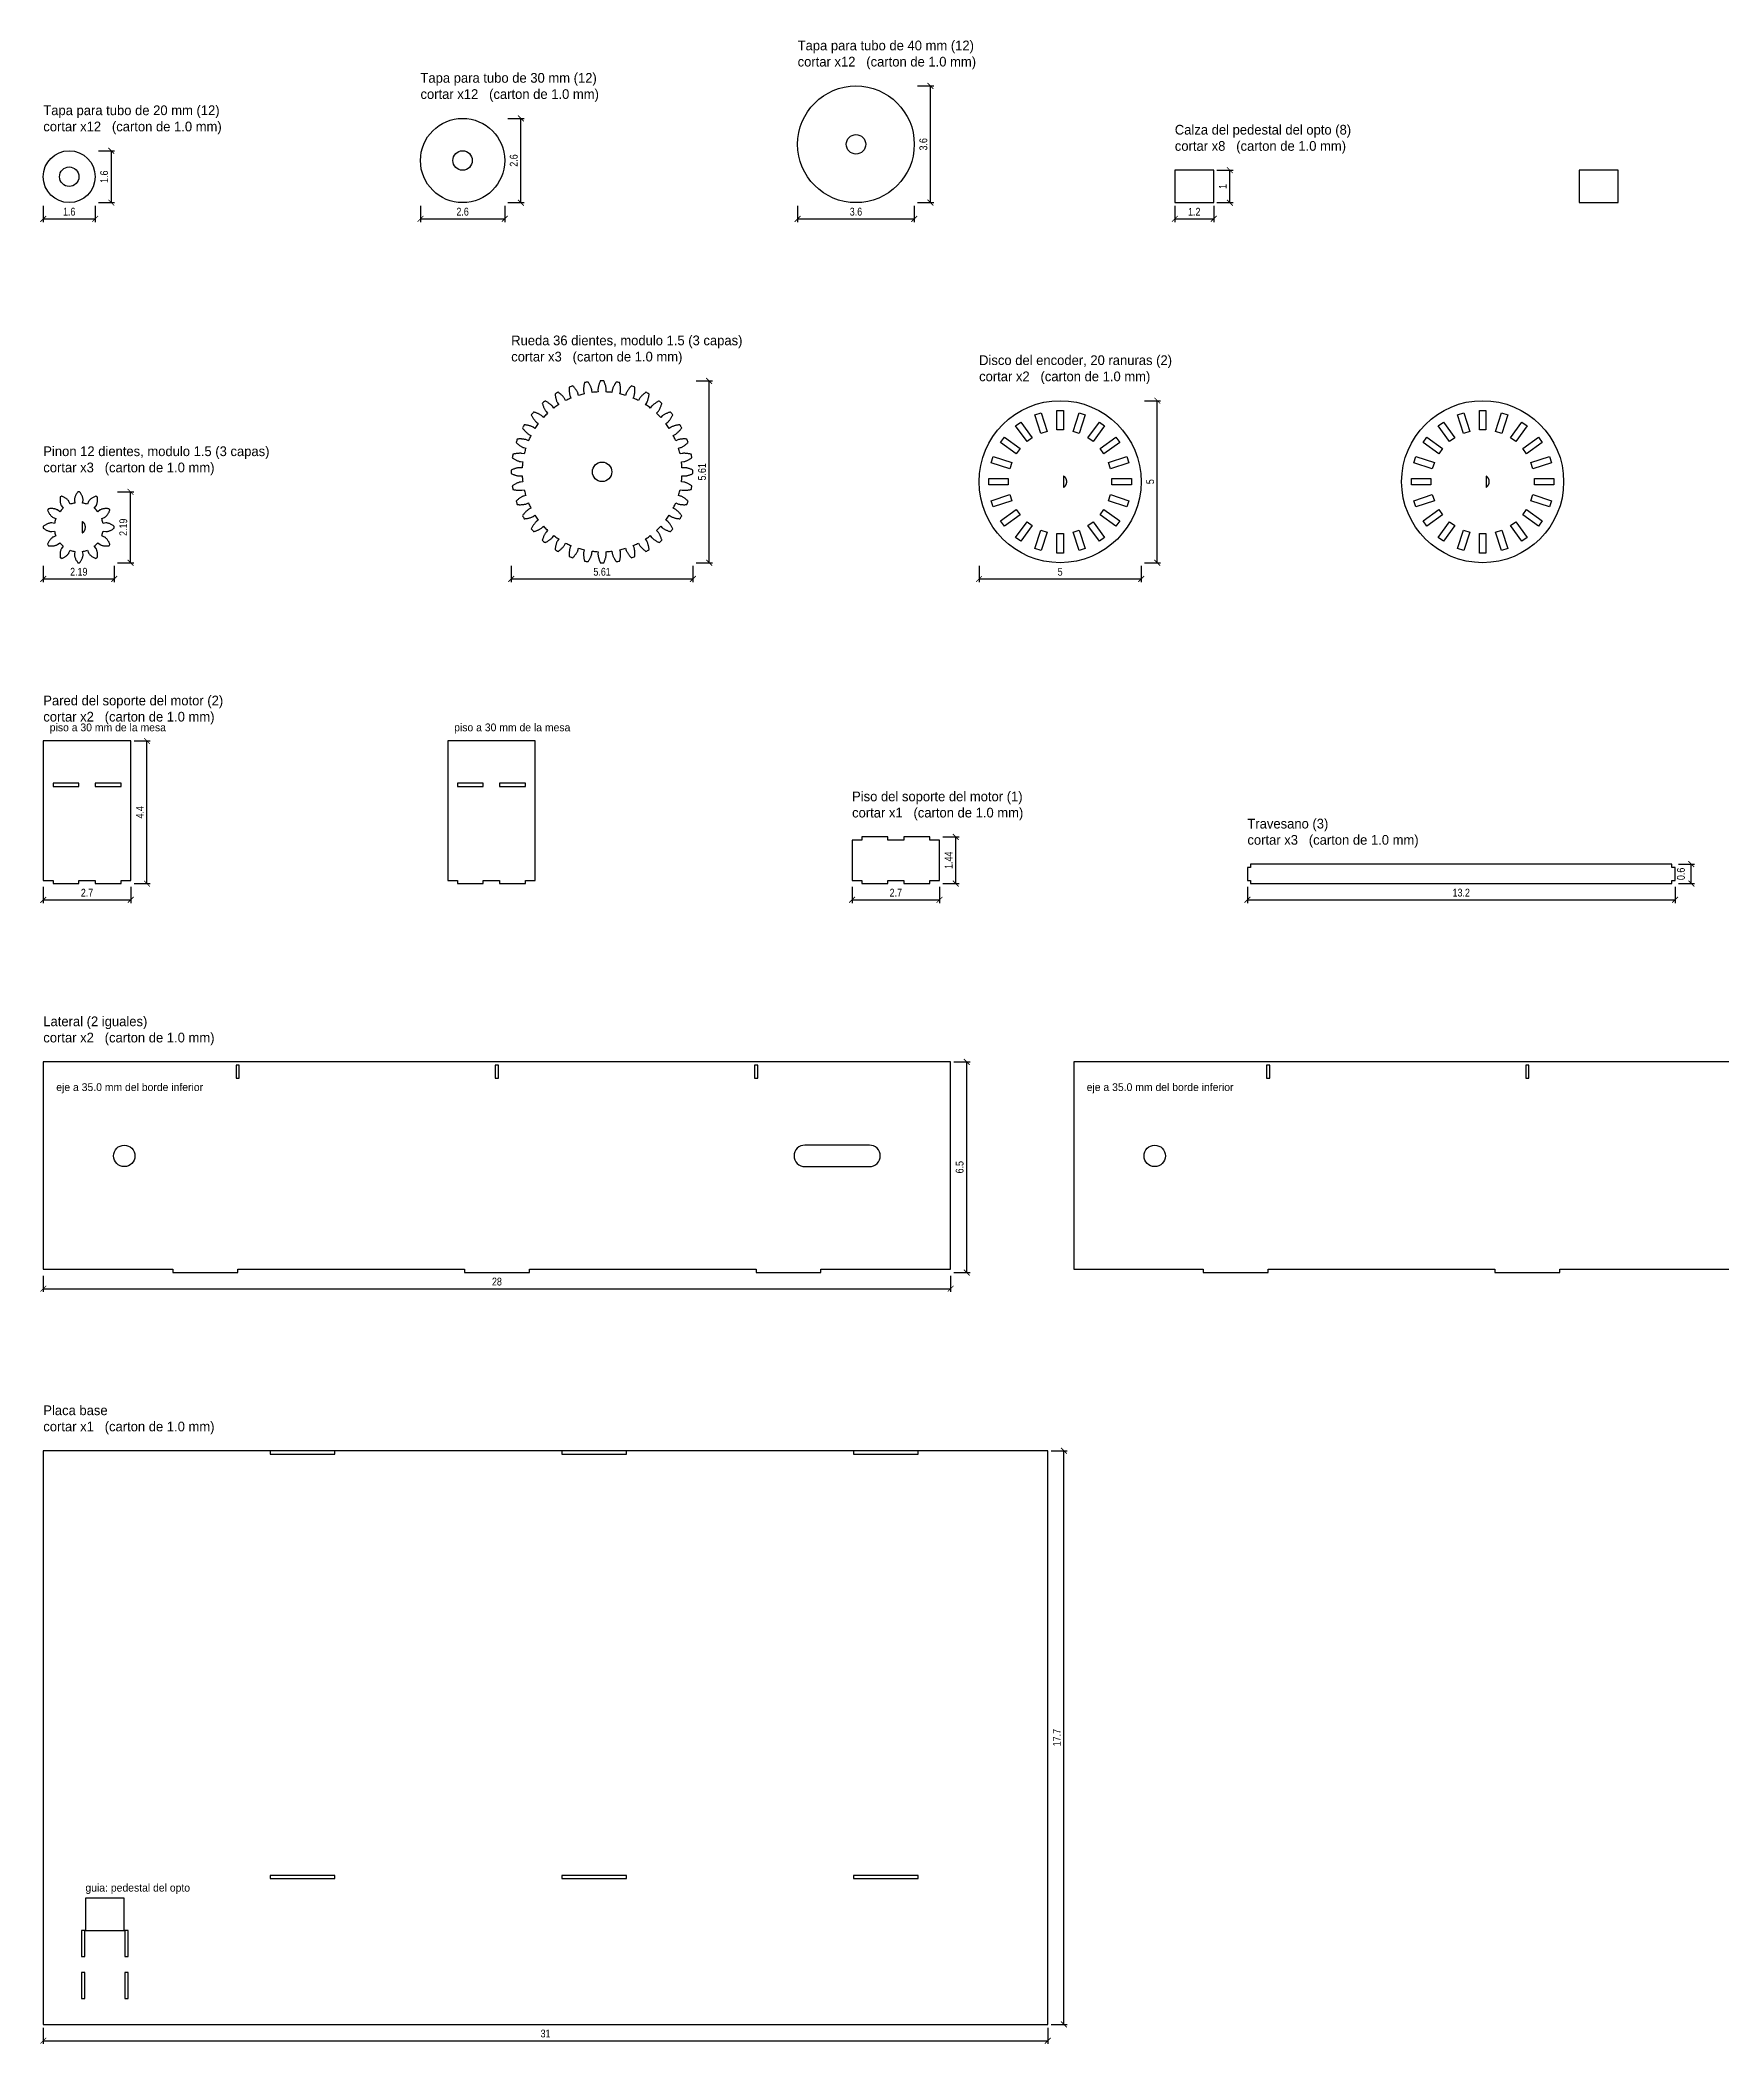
# Model space of a CAD drawing. Header units: centimetres. Extents: x 1.1 to 85.6, y 0.6 to 62.4.
# Drawn here: x 1.1 to 53, y 0.6 to 62.4 of the extents above; entities that cross this region are included whole.
import ezdxf

# ---------------------------------------------------------------- set-up
doc = ezdxf.new("R2010")
doc.units = ezdxf.units.CM
doc.layers.add('CORTE', color=1, linetype='Continuous')
doc.layers.add('ETIQUETA', color=5, linetype='Continuous')
doc.styles.add('OpenSansCondensed-Light', font='OpenSansCondensed-Light.ttf')
doc.dimstyles.new('EZDXF', dxfattribs={"dimtxt": 0.25, "dimasz": 0.175, "dimexe": 0.375, "dimexo": 0.125, "dimgap": 0.1, "dimtad": 1, "dimlfac": 100, "dimzin": 12, "dimdsep": 46, "dimtxsty": 'OpenSansCondensed-Light', "dimblk": 'ARCHTICK', "dimcen": 2.5, "dimazin": 3, "dimtfac": 0.5, "dimtmove": 2, "dimatfit": 3, "dimarcsym": 0})

# ---------------------------------------------------------------- blocks, each defined once
blk = doc.blocks.new('_ARCHTICK')
at = {"color": 0, "linetype": 'ByBlock', "const_width": 0.15}
blk.add_lwpolyline([(-0.5, -0.5), (0.5, 0.5)], dxfattribs=at)

msp = doc.modelspace()

# ---------------------------------------------------------------- linework, layer by layer
at = {"layer": 'CORTE'}
for points in [[(36.12, 57.41), (37.32, 57.41), (37.32, 58.41), (36.12, 58.41)], [(48.6, 57.41), (49.8, 57.41), (49.8, 58.41), (48.6, 58.41)], [(20.979, 48.977), (20.998, 48.977), (21.017, 48.979), (21.037, 48.982), (21.056, 48.985), (21.075, 48.99), (21.095, 48.994), (21.114, 49), (21.133, 49.005), (21.153, 49.012), (21.172, 49.018), (21.191, 49.026), (21.211, 49.033), (21.23, 49.041), (21.249, 49.05), (21.25, 49.077), (21.25, 49.105), (21.25, 49.133), (21.249, 49.16), (21.23, 49.169), (21.211, 49.177), (21.191, 49.184), (21.172, 49.192), (21.153, 49.198), (21.133, 49.205), (21.114, 49.21), (21.095, 49.216), (21.075, 49.22), (21.056, 49.225), (21.037, 49.228), (21.017, 49.231), (20.998, 49.233), (20.979, 49.233), (20.909, 49.23), (20.907, 49.266), (20.905, 49.302), (20.901, 49.338), (20.898, 49.374), (20.894, 49.41), (20.963, 49.419), (20.982, 49.423), (21, 49.428), (21.019, 49.434), (21.037, 49.441), (21.055, 49.448), (21.074, 49.456), (21.092, 49.465), (21.11, 49.474), (21.128, 49.483), (21.146, 49.493), (21.164, 49.504), (21.181, 49.515), (21.199, 49.526), (21.216, 49.538), (21.212, 49.565), (21.207, 49.592), (21.202, 49.619), (21.197, 49.646), (21.177, 49.651), (21.156, 49.656), (21.136, 49.66), (21.116, 49.664), (21.095, 49.667), (21.075, 49.67), (21.055, 49.672), (21.035, 49.674), (21.015, 49.675), (20.996, 49.676), (20.976, 49.676), (20.956, 49.676), (20.937, 49.674), (20.918, 49.671), (20.85, 49.656), (20.842, 49.691), (20.833, 49.726), (20.824, 49.761), (20.814, 49.796), (20.803, 49.831), (20.87, 49.851), (20.888, 49.858), (20.905, 49.867), (20.922, 49.876), (20.939, 49.886), (20.956, 49.896), (20.973, 49.907), (20.989, 49.919), (21.005, 49.931), (21.021, 49.943), (21.037, 49.956), (21.053, 49.97), (21.069, 49.984), (21.084, 49.998), (21.099, 50.012), (21.09, 50.038), (21.081, 50.064), (21.071, 50.09), (21.061, 50.116), (21.04, 50.117), (21.019, 50.118), (20.999, 50.119), (20.978, 50.119), (20.958, 50.119), (20.937, 50.118), (20.917, 50.117), (20.897, 50.115), (20.877, 50.113), (20.858, 50.11), (20.838, 50.107), (20.819, 50.103), (20.8, 50.098), (20.782, 50.092), (20.718, 50.065), (20.704, 50.098), (20.689, 50.131), (20.674, 50.164), (20.658, 50.197), (20.642, 50.229), (20.704, 50.261), (20.72, 50.271), (20.736, 50.282), (20.751, 50.294), (20.766, 50.307), (20.781, 50.32), (20.795, 50.334), (20.809, 50.348), (20.823, 50.363), (20.837, 50.378), (20.85, 50.394), (20.863, 50.409), (20.876, 50.426), (20.889, 50.442), (20.901, 50.459), (20.888, 50.483), (20.874, 50.508), (20.86, 50.531), (20.846, 50.555), (20.825, 50.553), (20.804, 50.55), (20.784, 50.547), (20.763, 50.544), (20.743, 50.54), (20.723, 50.535), (20.704, 50.531), (20.684, 50.526), (20.665, 50.52), (20.646, 50.514), (20.628, 50.507), (20.61, 50.5), (20.592, 50.492), (20.575, 50.483), (20.517, 50.445), (20.497, 50.476), (20.477, 50.505), (20.456, 50.535), (20.435, 50.564), (20.413, 50.593), (20.469, 50.635), (20.483, 50.648), (20.496, 50.662), (20.509, 50.677), (20.522, 50.692), (20.534, 50.707), (20.546, 50.723), (20.557, 50.74), (20.568, 50.757), (20.579, 50.774), (20.59, 50.792), (20.6, 50.81), (20.61, 50.828), (20.62, 50.846), (20.629, 50.865), (20.611, 50.887), (20.594, 50.908), (20.576, 50.929), (20.558, 50.95), (20.538, 50.944), (20.518, 50.938), (20.498, 50.931), (20.478, 50.924), (20.459, 50.917), (20.44, 50.909), (20.422, 50.901), (20.404, 50.893), (20.386, 50.884), (20.368, 50.875), (20.351, 50.865), (20.335, 50.855), (20.319, 50.844), (20.304, 50.832), (20.253, 50.785), (20.228, 50.811), (20.203, 50.837), (20.177, 50.863), (20.151, 50.888), (20.125, 50.913), (20.172, 50.964), (20.184, 50.979), (20.195, 50.995), (20.205, 51.011), (20.215, 51.028), (20.224, 51.046), (20.233, 51.064), (20.241, 51.082), (20.249, 51.1), (20.257, 51.119), (20.264, 51.138), (20.271, 51.158), (20.278, 51.178), (20.284, 51.198), (20.29, 51.218), (20.269, 51.236), (20.248, 51.254), (20.227, 51.271), (20.205, 51.289), (20.186, 51.28), (20.168, 51.27), (20.15, 51.26), (20.132, 51.25), (20.114, 51.239), (20.097, 51.228), (20.08, 51.217), (20.063, 51.206), (20.047, 51.194), (20.032, 51.182), (20.017, 51.169), (20.002, 51.156), (19.988, 51.143), (19.975, 51.129), (19.933, 51.073), (19.904, 51.095), (19.875, 51.116), (19.845, 51.137), (19.816, 51.157), (19.785, 51.177), (19.823, 51.235), (19.832, 51.252), (19.84, 51.27), (19.847, 51.288), (19.854, 51.306), (19.86, 51.325), (19.866, 51.344), (19.871, 51.364), (19.875, 51.383), (19.88, 51.403), (19.884, 51.423), (19.887, 51.444), (19.89, 51.464), (19.893, 51.485), (19.895, 51.506), (19.871, 51.52), (19.848, 51.534), (19.823, 51.548), (19.799, 51.561), (19.782, 51.549), (19.766, 51.536), (19.749, 51.523), (19.734, 51.51), (19.718, 51.497), (19.703, 51.483), (19.688, 51.469), (19.674, 51.455), (19.66, 51.441), (19.647, 51.426), (19.634, 51.411), (19.622, 51.396), (19.611, 51.38), (19.601, 51.364), (19.569, 51.302), (19.537, 51.318), (19.504, 51.334), (19.471, 51.349), (19.438, 51.364), (19.405, 51.378), (19.432, 51.442), (19.438, 51.46), (19.443, 51.479), (19.447, 51.498), (19.45, 51.518), (19.453, 51.537), (19.455, 51.557), (19.457, 51.577), (19.458, 51.597), (19.459, 51.618), (19.459, 51.638), (19.459, 51.659), (19.458, 51.679), (19.457, 51.7), (19.456, 51.721), (19.43, 51.731), (19.404, 51.741), (19.378, 51.75), (19.352, 51.759), (19.338, 51.744), (19.324, 51.729), (19.31, 51.713), (19.296, 51.697), (19.283, 51.681), (19.271, 51.665), (19.259, 51.649), (19.247, 51.633), (19.236, 51.616), (19.226, 51.599), (19.216, 51.582), (19.207, 51.565), (19.198, 51.548), (19.191, 51.53), (19.171, 51.463), (19.136, 51.474), (19.101, 51.484), (19.066, 51.493), (19.031, 51.502), (18.996, 51.51), (19.011, 51.578), (19.014, 51.597), (19.016, 51.616), (19.016, 51.636), (19.016, 51.656), (19.015, 51.675), (19.014, 51.695), (19.012, 51.715), (19.01, 51.735), (19.007, 51.755), (19.004, 51.776), (19, 51.796), (18.996, 51.816), (18.991, 51.837), (18.986, 51.857), (18.959, 51.862), (18.932, 51.867), (18.905, 51.872), (18.878, 51.876), (18.866, 51.859), (18.855, 51.841), (18.844, 51.824), (18.833, 51.806), (18.823, 51.788), (18.814, 51.77), (18.805, 51.752), (18.796, 51.734), (18.788, 51.715), (18.781, 51.697), (18.774, 51.679), (18.768, 51.66), (18.763, 51.642), (18.759, 51.623), (18.75, 51.554), (18.714, 51.558), (18.678, 51.561), (18.642, 51.565), (18.606, 51.567), (18.57, 51.569), (18.573, 51.639), (18.573, 51.658), (18.571, 51.677), (18.568, 51.697), (18.565, 51.716), (18.56, 51.735), (18.556, 51.755), (18.55, 51.774), (18.545, 51.793), (18.538, 51.813), (18.532, 51.832), (18.524, 51.851), (18.517, 51.871), (18.509, 51.89), (18.5, 51.909), (18.473, 51.91), (18.445, 51.91), (18.417, 51.91), (18.39, 51.909), (18.381, 51.89), (18.373, 51.871), (18.366, 51.851), (18.358, 51.832), (18.352, 51.813), (18.345, 51.793), (18.34, 51.774), (18.334, 51.755), (18.33, 51.735), (18.325, 51.716), (18.322, 51.697), (18.319, 51.677), (18.317, 51.658), (18.317, 51.639), (18.32, 51.569), (18.284, 51.567), (18.248, 51.565), (18.212, 51.561), (18.176, 51.558), (18.14, 51.554), (18.131, 51.623), (18.127, 51.642), (18.122, 51.66), (18.116, 51.679), (18.109, 51.697), (18.102, 51.715), (18.094, 51.734), (18.085, 51.752), (18.076, 51.77), (18.067, 51.788), (18.057, 51.806), (18.046, 51.824), (18.035, 51.841), (18.024, 51.859), (18.012, 51.876), (17.985, 51.872), (17.958, 51.867), (17.931, 51.862), (17.904, 51.857), (17.899, 51.837), (17.894, 51.816), (17.89, 51.796), (17.886, 51.776), (17.883, 51.755), (17.88, 51.735), (17.878, 51.715), (17.876, 51.695), (17.875, 51.675), (17.874, 51.656), (17.874, 51.636), (17.874, 51.616), (17.876, 51.597), (17.879, 51.578), (17.894, 51.51), (17.859, 51.502), (17.824, 51.493), (17.789, 51.484), (17.754, 51.474), (17.719, 51.463), (17.699, 51.53), (17.692, 51.548), (17.683, 51.565), (17.674, 51.582), (17.664, 51.599), (17.654, 51.616), (17.643, 51.633), (17.631, 51.649), (17.619, 51.665), (17.607, 51.681), (17.594, 51.697), (17.58, 51.713), (17.566, 51.729), (17.552, 51.744), (17.538, 51.759), (17.512, 51.75), (17.486, 51.741), (17.46, 51.731), (17.434, 51.721), (17.433, 51.7), (17.432, 51.679), (17.431, 51.659), (17.431, 51.638), (17.431, 51.618), (17.432, 51.597), (17.433, 51.577), (17.435, 51.557), (17.437, 51.537), (17.44, 51.518), (17.443, 51.498), (17.447, 51.479), (17.452, 51.46), (17.458, 51.442), (17.485, 51.378), (17.452, 51.364), (17.419, 51.349), (17.386, 51.334), (17.353, 51.318), (17.321, 51.302), (17.289, 51.364), (17.279, 51.38), (17.268, 51.396), (17.256, 51.411), (17.243, 51.426), (17.23, 51.441), (17.216, 51.455), (17.202, 51.469), (17.187, 51.483), (17.172, 51.497), (17.156, 51.51), (17.141, 51.523), (17.124, 51.536), (17.108, 51.549), (17.091, 51.561), (17.067, 51.548), (17.043, 51.534), (17.019, 51.52), (16.995, 51.506), (16.997, 51.485), (17, 51.464), (17.003, 51.444), (17.006, 51.423), (17.01, 51.403), (17.015, 51.383), (17.019, 51.364), (17.024, 51.344), (17.03, 51.325), (17.036, 51.306), (17.043, 51.288), (17.05, 51.27), (17.058, 51.252), (17.067, 51.235), (17.105, 51.177), (17.074, 51.157), (17.045, 51.137), (17.015, 51.116), (16.986, 51.095), (16.957, 51.073), (16.915, 51.129), (16.902, 51.143), (16.888, 51.156), (16.873, 51.169), (16.858, 51.182), (16.843, 51.194), (16.827, 51.206), (16.81, 51.217), (16.793, 51.228), (16.776, 51.239), (16.758, 51.25), (16.74, 51.26), (16.722, 51.27), (16.704, 51.28), (16.685, 51.289), (16.663, 51.271), (16.642, 51.254), (16.621, 51.236), (16.6, 51.218), (16.606, 51.198), (16.612, 51.178), (16.619, 51.158), (16.626, 51.138), (16.633, 51.119), (16.641, 51.1), (16.649, 51.082), (16.657, 51.064), (16.666, 51.046), (16.675, 51.028), (16.685, 51.011), (16.695, 50.995), (16.706, 50.979), (16.718, 50.964), (16.765, 50.913), (16.739, 50.888), (16.713, 50.863), (16.687, 50.837), (16.662, 50.811), (16.637, 50.785), (16.586, 50.832), (16.571, 50.844), (16.555, 50.855), (16.539, 50.865), (16.522, 50.875), (16.504, 50.884), (16.486, 50.893), (16.468, 50.901), (16.45, 50.909), (16.431, 50.917), (16.412, 50.924), (16.392, 50.931), (16.372, 50.938), (16.352, 50.944), (16.332, 50.95), (16.314, 50.929), (16.296, 50.908), (16.279, 50.887), (16.261, 50.865), (16.27, 50.846), (16.28, 50.828), (16.29, 50.81), (16.3, 50.792), (16.311, 50.774), (16.322, 50.757), (16.333, 50.74), (16.344, 50.723), (16.356, 50.707), (16.368, 50.692), (16.381, 50.677), (16.394, 50.662), (16.407, 50.648), (16.421, 50.635), (16.477, 50.593), (16.455, 50.564), (16.434, 50.535), (16.413, 50.505), (16.393, 50.476), (16.373, 50.445), (16.315, 50.483), (16.298, 50.492), (16.28, 50.5), (16.262, 50.507), (16.244, 50.514), (16.225, 50.52), (16.206, 50.526), (16.186, 50.531), (16.167, 50.535), (16.147, 50.54), (16.127, 50.544), (16.106, 50.547), (16.086, 50.55), (16.065, 50.553), (16.044, 50.555), (16.03, 50.531), (16.016, 50.508), (16.002, 50.483), (15.989, 50.459), (16.001, 50.442), (16.014, 50.426), (16.027, 50.409), (16.04, 50.394), (16.053, 50.378), (16.067, 50.363), (16.081, 50.348), (16.095, 50.334), (16.109, 50.32), (16.124, 50.307), (16.139, 50.294), (16.154, 50.282), (16.17, 50.271), (16.186, 50.261), (16.248, 50.229), (16.232, 50.197), (16.216, 50.164), (16.201, 50.131), (16.186, 50.098), (16.172, 50.065), (16.108, 50.092), (16.09, 50.098), (16.071, 50.103), (16.052, 50.107), (16.032, 50.11), (16.013, 50.113), (15.993, 50.115), (15.973, 50.117), (15.953, 50.118), (15.932, 50.119), (15.912, 50.119), (15.891, 50.119), (15.871, 50.118), (15.85, 50.117), (15.829, 50.116), (15.819, 50.09), (15.809, 50.064), (15.8, 50.038), (15.791, 50.012), (15.806, 49.998), (15.821, 49.984), (15.837, 49.97), (15.853, 49.956), (15.869, 49.943), (15.885, 49.931), (15.901, 49.919), (15.917, 49.907), (15.934, 49.896), (15.951, 49.886), (15.968, 49.876), (15.985, 49.867), (16.002, 49.858), (16.02, 49.851), (16.087, 49.831), (16.076, 49.796), (16.066, 49.761), (16.057, 49.726), (16.048, 49.691), (16.04, 49.656), (15.972, 49.671), (15.953, 49.674), (15.934, 49.676), (15.914, 49.676), (15.894, 49.676), (15.875, 49.675), (15.855, 49.674), (15.835, 49.672), (15.815, 49.67), (15.795, 49.667), (15.774, 49.664), (15.754, 49.66), (15.734, 49.656), (15.713, 49.651), (15.693, 49.646), (15.688, 49.619), (15.683, 49.592), (15.678, 49.565), (15.674, 49.538), (15.691, 49.526), (15.709, 49.515), (15.726, 49.504), (15.744, 49.493), (15.762, 49.483), (15.78, 49.474), (15.798, 49.465), (15.816, 49.456), (15.835, 49.448), (15.853, 49.441), (15.871, 49.434), (15.89, 49.428), (15.908, 49.423), (15.927, 49.419), (15.996, 49.41), (15.992, 49.374), (15.989, 49.338), (15.985, 49.302), (15.983, 49.266), (15.981, 49.23), (15.911, 49.233), (15.892, 49.233), (15.873, 49.231), (15.853, 49.228), (15.834, 49.225), (15.815, 49.22), (15.795, 49.216), (15.776, 49.21), (15.757, 49.205), (15.737, 49.198), (15.718, 49.192), (15.699, 49.184), (15.679, 49.177), (15.66, 49.169), (15.641, 49.16), (15.64, 49.133), (15.64, 49.105), (15.64, 49.077), (15.641, 49.05), (15.66, 49.041), (15.679, 49.033), (15.699, 49.026), (15.718, 49.018), (15.737, 49.012), (15.757, 49.005), (15.776, 49), (15.795, 48.994), (15.815, 48.99), (15.834, 48.985), (15.853, 48.982), (15.873, 48.979), (15.892, 48.977), (15.911, 48.977), (15.981, 48.98), (15.983, 48.944), (15.985, 48.908), (15.989, 48.872), (15.992, 48.836), (15.996, 48.8), (15.927, 48.791), (15.908, 48.787), (15.89, 48.782), (15.871, 48.776), (15.853, 48.769), (15.835, 48.762), (15.816, 48.754), (15.798, 48.745), (15.78, 48.736), (15.762, 48.727), (15.744, 48.717), (15.726, 48.706), (15.709, 48.695), (15.691, 48.684), (15.674, 48.672), (15.678, 48.645), (15.683, 48.618), (15.688, 48.591), (15.693, 48.564), (15.713, 48.559), (15.734, 48.554), (15.754, 48.55), (15.774, 48.546), (15.795, 48.543), (15.815, 48.54), (15.835, 48.538), (15.855, 48.536), (15.875, 48.535), (15.894, 48.534), (15.914, 48.534), (15.934, 48.534), (15.953, 48.536), (15.972, 48.539), (16.04, 48.554), (16.048, 48.519), (16.057, 48.484), (16.066, 48.449), (16.076, 48.414), (16.087, 48.379), (16.02, 48.359), (16.002, 48.352), (15.985, 48.343), (15.968, 48.334), (15.951, 48.324), (15.934, 48.314), (15.917, 48.303), (15.901, 48.291), (15.885, 48.279), (15.869, 48.267), (15.853, 48.254), (15.837, 48.24), (15.821, 48.226), (15.806, 48.212), (15.791, 48.198), (15.8, 48.172), (15.809, 48.146), (15.819, 48.12), (15.829, 48.094), (15.85, 48.093), (15.871, 48.092), (15.891, 48.091), (15.912, 48.091), (15.932, 48.091), (15.953, 48.092), (15.973, 48.093), (15.993, 48.095), (16.013, 48.097), (16.032, 48.1), (16.052, 48.103), (16.071, 48.107), (16.09, 48.112), (16.108, 48.118), (16.172, 48.145), (16.186, 48.112), (16.201, 48.079), (16.216, 48.046), (16.232, 48.013), (16.248, 47.981), (16.186, 47.949), (16.17, 47.939), (16.154, 47.928), (16.139, 47.916), (16.124, 47.903), (16.109, 47.89), (16.095, 47.876), (16.081, 47.862), (16.067, 47.847), (16.053, 47.832), (16.04, 47.816), (16.027, 47.801), (16.014, 47.784), (16.001, 47.768), (15.989, 47.751), (16.002, 47.727), (16.016, 47.703), (16.03, 47.679), (16.044, 47.655), (16.065, 47.657), (16.086, 47.66), (16.106, 47.663), (16.127, 47.666), (16.147, 47.67), (16.167, 47.675), (16.186, 47.679), (16.206, 47.684), (16.225, 47.69), (16.244, 47.696), (16.262, 47.703), (16.28, 47.71), (16.298, 47.718), (16.315, 47.727), (16.373, 47.765), (16.393, 47.734), (16.413, 47.705), (16.434, 47.675), (16.455, 47.646), (16.477, 47.617), (16.421, 47.575), (16.407, 47.562), (16.394, 47.548), (16.381, 47.533), (16.368, 47.518), (16.356, 47.503), (16.344, 47.487), (16.333, 47.47), (16.322, 47.453), (16.311, 47.436), (16.3, 47.418), (16.29, 47.4), (16.28, 47.382), (16.27, 47.364), (16.261, 47.345), (16.279, 47.323), (16.296, 47.302), (16.314, 47.281), (16.332, 47.26), (16.352, 47.266), (16.372, 47.272), (16.392, 47.279), (16.412, 47.286), (16.431, 47.293), (16.45, 47.301), (16.468, 47.309), (16.486, 47.317), (16.504, 47.326), (16.522, 47.335), (16.539, 47.345), (16.555, 47.355), (16.571, 47.366), (16.586, 47.378), (16.637, 47.425), (16.662, 47.399), (16.687, 47.373), (16.713, 47.347), (16.739, 47.322), (16.765, 47.297), (16.718, 47.246), (16.706, 47.231), (16.695, 47.215), (16.685, 47.199), (16.675, 47.182), (16.666, 47.164), (16.657, 47.146), (16.649, 47.128), (16.641, 47.11), (16.633, 47.091), (16.626, 47.072), (16.619, 47.052), (16.612, 47.032), (16.606, 47.012), (16.6, 46.992), (16.621, 46.974), (16.642, 46.956), (16.663, 46.939), (16.685, 46.921), (16.704, 46.93), (16.722, 46.94), (16.74, 46.95), (16.758, 46.96), (16.776, 46.971), (16.793, 46.982), (16.81, 46.993), (16.827, 47.004), (16.843, 47.016), (16.858, 47.028), (16.873, 47.041), (16.888, 47.054), (16.902, 47.067), (16.915, 47.081), (16.957, 47.137), (16.986, 47.115), (17.015, 47.094), (17.045, 47.073), (17.074, 47.053), (17.105, 47.033), (17.067, 46.975), (17.058, 46.958), (17.05, 46.94), (17.043, 46.922), (17.036, 46.904), (17.03, 46.885), (17.024, 46.866), (17.019, 46.846), (17.015, 46.827), (17.01, 46.807), (17.006, 46.787), (17.003, 46.766), (17, 46.746), (16.997, 46.725), (16.995, 46.704), (17.019, 46.69), (17.043, 46.676), (17.067, 46.662), (17.091, 46.649), (17.108, 46.661), (17.124, 46.674), (17.141, 46.687), (17.156, 46.7), (17.172, 46.713), (17.187, 46.727), (17.202, 46.741), (17.216, 46.755), (17.23, 46.769), (17.243, 46.784), (17.256, 46.799), (17.268, 46.814), (17.279, 46.83), (17.289, 46.846), (17.321, 46.908), (17.353, 46.892), (17.386, 46.876), (17.419, 46.861), (17.452, 46.846), (17.485, 46.832), (17.458, 46.768), (17.452, 46.75), (17.447, 46.731), (17.443, 46.712), (17.44, 46.692), (17.437, 46.673), (17.435, 46.653), (17.433, 46.633), (17.432, 46.613), (17.431, 46.592), (17.431, 46.572), (17.431, 46.551), (17.432, 46.531), (17.433, 46.51), (17.434, 46.489), (17.46, 46.479), (17.486, 46.469), (17.512, 46.46), (17.538, 46.451), (17.552, 46.466), (17.566, 46.481), (17.58, 46.497), (17.594, 46.513), (17.607, 46.529), (17.619, 46.545), (17.631, 46.561), (17.643, 46.577), (17.654, 46.594), (17.664, 46.611), (17.674, 46.628), (17.683, 46.645), (17.692, 46.662), (17.699, 46.68), (17.719, 46.747), (17.754, 46.736), (17.789, 46.726), (17.824, 46.717), (17.859, 46.708), (17.894, 46.7), (17.879, 46.632), (17.876, 46.613), (17.874, 46.594), (17.874, 46.574), (17.874, 46.554), (17.875, 46.535), (17.876, 46.515), (17.878, 46.495), (17.88, 46.475), (17.883, 46.455), (17.886, 46.434), (17.89, 46.414), (17.894, 46.394), (17.899, 46.373), (17.904, 46.353), (17.931, 46.348), (17.958, 46.343), (17.985, 46.338), (18.012, 46.334), (18.024, 46.351), (18.035, 46.369), (18.046, 46.386), (18.057, 46.404), (18.067, 46.422), (18.076, 46.44), (18.085, 46.458), (18.094, 46.476), (18.102, 46.495), (18.109, 46.513), (18.116, 46.531), (18.122, 46.55), (18.127, 46.568), (18.131, 46.587), (18.14, 46.656), (18.176, 46.652), (18.212, 46.649), (18.248, 46.645), (18.284, 46.643), (18.32, 46.641), (18.317, 46.571), (18.317, 46.552), (18.319, 46.533), (18.322, 46.513), (18.325, 46.494), (18.33, 46.475), (18.334, 46.455), (18.34, 46.436), (18.345, 46.417), (18.352, 46.397), (18.358, 46.378), (18.366, 46.359), (18.373, 46.339), (18.381, 46.32), (18.39, 46.301), (18.417, 46.3), (18.445, 46.3), (18.473, 46.3), (18.5, 46.301), (18.509, 46.32), (18.517, 46.339), (18.524, 46.359), (18.532, 46.378), (18.538, 46.397), (18.545, 46.417), (18.55, 46.436), (18.556, 46.455), (18.56, 46.475), (18.565, 46.494), (18.568, 46.513), (18.571, 46.533), (18.573, 46.552), (18.573, 46.571), (18.57, 46.641), (18.606, 46.643), (18.642, 46.645), (18.678, 46.649), (18.714, 46.652), (18.75, 46.656), (18.759, 46.587), (18.763, 46.568), (18.768, 46.55), (18.774, 46.531), (18.781, 46.513), (18.788, 46.495), (18.796, 46.476), (18.805, 46.458), (18.814, 46.44), (18.823, 46.422), (18.833, 46.404), (18.844, 46.386), (18.855, 46.369), (18.866, 46.351), (18.878, 46.334), (18.905, 46.338), (18.932, 46.343), (18.959, 46.348), (18.986, 46.353), (18.991, 46.373), (18.996, 46.394), (19, 46.414), (19.004, 46.434), (19.007, 46.455), (19.01, 46.475), (19.012, 46.495), (19.014, 46.515), (19.015, 46.535), (19.016, 46.554), (19.016, 46.574), (19.016, 46.594), (19.014, 46.613), (19.011, 46.632), (18.996, 46.7), (19.031, 46.708), (19.066, 46.717), (19.101, 46.726), (19.136, 46.736), (19.171, 46.747), (19.191, 46.68), (19.198, 46.662), (19.207, 46.645), (19.216, 46.628), (19.226, 46.611), (19.236, 46.594), (19.247, 46.577), (19.259, 46.561), (19.271, 46.545), (19.283, 46.529), (19.296, 46.513), (19.31, 46.497), (19.324, 46.481), (19.338, 46.466), (19.352, 46.451), (19.378, 46.46), (19.404, 46.469), (19.43, 46.479), (19.456, 46.489), (19.457, 46.51), (19.458, 46.531), (19.459, 46.551), (19.459, 46.572), (19.459, 46.592), (19.458, 46.613), (19.457, 46.633), (19.455, 46.653), (19.453, 46.673), (19.45, 46.692), (19.447, 46.712), (19.443, 46.731), (19.438, 46.75), (19.432, 46.768), (19.405, 46.832), (19.438, 46.846), (19.471, 46.861), (19.504, 46.876), (19.537, 46.892), (19.569, 46.908), (19.601, 46.846), (19.611, 46.83), (19.622, 46.814), (19.634, 46.799), (19.647, 46.784), (19.66, 46.769), (19.674, 46.755), (19.688, 46.741), (19.703, 46.727), (19.718, 46.713), (19.734, 46.7), (19.749, 46.687), (19.766, 46.674), (19.782, 46.661), (19.799, 46.649), (19.823, 46.662), (19.848, 46.676), (19.871, 46.69), (19.895, 46.704), (19.893, 46.725), (19.89, 46.746), (19.887, 46.766), (19.884, 46.787), (19.88, 46.807), (19.875, 46.827), (19.871, 46.846), (19.866, 46.866), (19.86, 46.885), (19.854, 46.904), (19.847, 46.922), (19.84, 46.94), (19.832, 46.958), (19.823, 46.975), (19.785, 47.033), (19.816, 47.053), (19.845, 47.073), (19.875, 47.094), (19.904, 47.115), (19.933, 47.137), (19.975, 47.081), (19.988, 47.067), (20.002, 47.054), (20.017, 47.041), (20.032, 47.028), (20.047, 47.016), (20.063, 47.004), (20.08, 46.993), (20.097, 46.982), (20.114, 46.971), (20.132, 46.96), (20.15, 46.95), (20.168, 46.94), (20.186, 46.93), (20.205, 46.921), (20.227, 46.939), (20.248, 46.956), (20.269, 46.974), (20.29, 46.992), (20.284, 47.012), (20.278, 47.032), (20.271, 47.052), (20.264, 47.072), (20.257, 47.091), (20.249, 47.11), (20.241, 47.128), (20.233, 47.146), (20.224, 47.164), (20.215, 47.182), (20.205, 47.199), (20.195, 47.215), (20.184, 47.231), (20.172, 47.246), (20.125, 47.297), (20.151, 47.322), (20.177, 47.347), (20.203, 47.373), (20.228, 47.399), (20.253, 47.425), (20.304, 47.378), (20.319, 47.366), (20.335, 47.355), (20.351, 47.345), (20.368, 47.335), (20.386, 47.326), (20.404, 47.317), (20.422, 47.309), (20.44, 47.301), (20.459, 47.293), (20.478, 47.286), (20.498, 47.279), (20.518, 47.272), (20.538, 47.266), (20.558, 47.26), (20.576, 47.281), (20.594, 47.302), (20.611, 47.323), (20.629, 47.345), (20.62, 47.364), (20.61, 47.382), (20.6, 47.4), (20.59, 47.418), (20.579, 47.436), (20.568, 47.453), (20.557, 47.47), (20.546, 47.487), (20.534, 47.503), (20.522, 47.518), (20.509, 47.533), (20.496, 47.548), (20.483, 47.562), (20.469, 47.575), (20.413, 47.617), (20.435, 47.646), (20.456, 47.675), (20.477, 47.705), (20.497, 47.734), (20.517, 47.765), (20.575, 47.727), (20.592, 47.718), (20.61, 47.71), (20.628, 47.703), (20.646, 47.696), (20.665, 47.69), (20.684, 47.684), (20.704, 47.679), (20.723, 47.675), (20.743, 47.67), (20.763, 47.666), (20.784, 47.663), (20.804, 47.66), (20.825, 47.657), (20.846, 47.655), (20.86, 47.679), (20.874, 47.703), (20.888, 47.727), (20.901, 47.751), (20.889, 47.768), (20.876, 47.784), (20.863, 47.801), (20.85, 47.816), (20.837, 47.832), (20.823, 47.847), (20.809, 47.862), (20.795, 47.876), (20.781, 47.89), (20.766, 47.903), (20.751, 47.916), (20.736, 47.928), (20.72, 47.939), (20.704, 47.949), (20.642, 47.981), (20.658, 48.013), (20.674, 48.046), (20.689, 48.079), (20.704, 48.112), (20.718, 48.145), (20.782, 48.118), (20.8, 48.112), (20.819, 48.107), (20.838, 48.103), (20.858, 48.1), (20.877, 48.097), (20.897, 48.095), (20.917, 48.093), (20.937, 48.092), (20.958, 48.091), (20.978, 48.091), (20.999, 48.091), (21.019, 48.092), (21.04, 48.093), (21.061, 48.094), (21.071, 48.12), (21.081, 48.146), (21.09, 48.172), (21.099, 48.198), (21.084, 48.212), (21.069, 48.226), (21.053, 48.24), (21.037, 48.254), (21.021, 48.267), (21.005, 48.279), (20.989, 48.291), (20.973, 48.303), (20.956, 48.314), (20.939, 48.324), (20.922, 48.334), (20.905, 48.343), (20.888, 48.352), (20.87, 48.359), (20.803, 48.379), (20.814, 48.414), (20.824, 48.449), (20.833, 48.484), (20.842, 48.519), (20.85, 48.554), (20.918, 48.539), (20.937, 48.536), (20.956, 48.534), (20.976, 48.534), (20.996, 48.534), (21.015, 48.535), (21.035, 48.536), (21.055, 48.538), (21.075, 48.54), (21.095, 48.543), (21.116, 48.546), (21.136, 48.55), (21.156, 48.554), (21.177, 48.559), (21.197, 48.564), (21.202, 48.591), (21.207, 48.618), (21.212, 48.645), (21.216, 48.672), (21.199, 48.684), (21.181, 48.695), (21.164, 48.706), (21.146, 48.717), (21.128, 48.727), (21.11, 48.736), (21.092, 48.745), (21.074, 48.754), (21.055, 48.762), (21.037, 48.769), (21.019, 48.776), (21, 48.782), (20.982, 48.787), (20.963, 48.791), (20.894, 48.8), (20.898, 48.836), (20.901, 48.872), (20.905, 48.908), (20.907, 48.944), (20.909, 48.98)], [(31.99, 50.291), (31.805, 50.861), (31.995, 50.923), (32.181, 50.353)], [(32.48, 50.4), (32.48, 51), (32.68, 51), (32.68, 50.4)], [(32.979, 50.353), (33.165, 50.923), (33.355, 50.861), (33.17, 50.291)], [(45.03, 50.291), (44.845, 50.861), (45.035, 50.923), (45.221, 50.353)], [(45.52, 50.4), (45.52, 51), (45.72, 51), (45.72, 50.4)], [(46.019, 50.353), (46.205, 50.923), (46.395, 50.861), (46.21, 50.291)], [(31.227, 49.66), (30.741, 50.012), (30.859, 50.174), (31.344, 49.821)], [(31.559, 50.036), (31.206, 50.521), (31.368, 50.639), (31.72, 50.153)], [(33.44, 50.153), (33.792, 50.639), (33.954, 50.521), (33.601, 50.036)], [(33.816, 49.821), (34.301, 50.174), (34.419, 50.012), (33.933, 49.66)], [(44.267, 49.66), (43.781, 50.012), (43.899, 50.174), (44.384, 49.821)], [(44.599, 50.036), (44.246, 50.521), (44.408, 50.639), (44.76, 50.153)], [(46.48, 50.153), (46.832, 50.639), (46.994, 50.521), (46.641, 50.036)], [(46.856, 49.821), (47.341, 50.174), (47.459, 50.012), (46.973, 49.66)], [(31.027, 49.199), (30.457, 49.385), (30.519, 49.575), (31.089, 49.39)], [(34.071, 49.39), (34.641, 49.575), (34.703, 49.385), (34.133, 49.199)], [(44.067, 49.199), (43.497, 49.385), (43.559, 49.575), (44.129, 49.39)], [(47.111, 49.39), (47.681, 49.575), (47.743, 49.385), (47.173, 49.199)], [(30.98, 48.7), (30.38, 48.7), (30.38, 48.9), (30.98, 48.9)], [(32.685, 48.624), (32.695, 48.63), (32.704, 48.637), (32.714, 48.645), (32.722, 48.652), (32.731, 48.661), (32.738, 48.67), (32.745, 48.679), (32.752, 48.689), (32.758, 48.699), (32.764, 48.709), (32.769, 48.72), (32.773, 48.731), (32.777, 48.742), (32.78, 48.753), (32.782, 48.765), (32.784, 48.777), (32.785, 48.788), (32.785, 48.8), (32.785, 48.812), (32.784, 48.823), (32.782, 48.835), (32.78, 48.847), (32.777, 48.858), (32.773, 48.869), (32.769, 48.88), (32.764, 48.891), (32.758, 48.901), (32.752, 48.911), (32.745, 48.921), (32.738, 48.93), (32.731, 48.939), (32.722, 48.948), (32.714, 48.955), (32.704, 48.963), (32.695, 48.97), (32.685, 48.976)], [(34.18, 48.9), (34.78, 48.9), (34.78, 48.7), (34.18, 48.7)], [(44.02, 48.7), (43.42, 48.7), (43.42, 48.9), (44.02, 48.9)], [(45.725, 48.624), (45.735, 48.63), (45.744, 48.637), (45.754, 48.645), (45.762, 48.652), (45.771, 48.661), (45.778, 48.67), (45.785, 48.679), (45.792, 48.689), (45.798, 48.699), (45.804, 48.709), (45.809, 48.72), (45.813, 48.731), (45.817, 48.742), (45.82, 48.753), (45.822, 48.765), (45.824, 48.777), (45.825, 48.788), (45.825, 48.8), (45.825, 48.812), (45.824, 48.823), (45.822, 48.835), (45.82, 48.847), (45.817, 48.858), (45.813, 48.869), (45.809, 48.88), (45.804, 48.891), (45.798, 48.901), (45.792, 48.911), (45.785, 48.921), (45.778, 48.93), (45.771, 48.939), (45.762, 48.948), (45.754, 48.955), (45.744, 48.963), (45.735, 48.97), (45.725, 48.976)], [(47.22, 48.9), (47.82, 48.9), (47.82, 48.7), (47.22, 48.7)], [(3.13, 47.262), (3.148, 47.261), (3.166, 47.263), (3.185, 47.266), (3.203, 47.27), (3.222, 47.276), (3.241, 47.283), (3.26, 47.29), (3.278, 47.299), (3.297, 47.308), (3.316, 47.318), (3.335, 47.33), (3.353, 47.342), (3.371, 47.355), (3.39, 47.368), (3.39, 47.382), (3.39, 47.395), (3.39, 47.408), (3.39, 47.422), (3.371, 47.435), (3.353, 47.448), (3.335, 47.46), (3.316, 47.472), (3.297, 47.482), (3.278, 47.491), (3.26, 47.5), (3.241, 47.507), (3.222, 47.514), (3.203, 47.52), (3.185, 47.524), (3.166, 47.527), (3.148, 47.529), (3.13, 47.528), (3.043, 47.515), (3.037, 47.545), (3.031, 47.576), (3.022, 47.606), (3.013, 47.636), (3.003, 47.665), (3.085, 47.697), (3.101, 47.706), (3.116, 47.716), (3.13, 47.728), (3.144, 47.741), (3.157, 47.756), (3.17, 47.771), (3.183, 47.786), (3.195, 47.803), (3.206, 47.821), (3.217, 47.839), (3.228, 47.858), (3.238, 47.878), (3.247, 47.898), (3.256, 47.919), (3.25, 47.931), (3.243, 47.943), (3.237, 47.954), (3.23, 47.965), (3.207, 47.968), (3.185, 47.97), (3.163, 47.971), (3.141, 47.972), (3.119, 47.971), (3.098, 47.97), (3.078, 47.968), (3.058, 47.965), (3.038, 47.962), (3.019, 47.957), (3.001, 47.952), (2.984, 47.945), (2.967, 47.937), (2.952, 47.928), (2.883, 47.873), (2.863, 47.896), (2.842, 47.919), (2.819, 47.942), (2.796, 47.963), (2.773, 47.983), (2.828, 48.052), (2.837, 48.067), (2.845, 48.084), (2.852, 48.101), (2.857, 48.119), (2.862, 48.138), (2.865, 48.158), (2.868, 48.178), (2.87, 48.198), (2.871, 48.219), (2.872, 48.241), (2.871, 48.263), (2.87, 48.285), (2.868, 48.307), (2.865, 48.33), (2.854, 48.337), (2.842, 48.343), (2.831, 48.35), (2.819, 48.356), (2.798, 48.347), (2.778, 48.338), (2.758, 48.328), (2.739, 48.317), (2.721, 48.306), (2.703, 48.295), (2.686, 48.283), (2.671, 48.27), (2.656, 48.257), (2.641, 48.244), (2.628, 48.23), (2.616, 48.216), (2.606, 48.201), (2.597, 48.185), (2.565, 48.103), (2.536, 48.113), (2.506, 48.122), (2.476, 48.131), (2.445, 48.137), (2.415, 48.143), (2.428, 48.23), (2.429, 48.248), (2.427, 48.266), (2.424, 48.285), (2.42, 48.303), (2.414, 48.322), (2.407, 48.341), (2.4, 48.36), (2.391, 48.378), (2.382, 48.397), (2.372, 48.416), (2.36, 48.435), (2.348, 48.453), (2.335, 48.471), (2.322, 48.49), (2.308, 48.49), (2.295, 48.49), (2.282, 48.49), (2.268, 48.49), (2.255, 48.471), (2.242, 48.453), (2.23, 48.435), (2.218, 48.416), (2.208, 48.397), (2.199, 48.378), (2.19, 48.36), (2.183, 48.341), (2.176, 48.322), (2.17, 48.303), (2.166, 48.285), (2.163, 48.266), (2.161, 48.248), (2.162, 48.23), (2.175, 48.143), (2.145, 48.137), (2.114, 48.131), (2.084, 48.122), (2.054, 48.113), (2.025, 48.103), (1.993, 48.185), (1.984, 48.201), (1.974, 48.216), (1.962, 48.23), (1.949, 48.244), (1.934, 48.257), (1.919, 48.27), (1.904, 48.283), (1.887, 48.295), (1.869, 48.306), (1.851, 48.317), (1.832, 48.328), (1.812, 48.338), (1.792, 48.347), (1.771, 48.356), (1.759, 48.35), (1.748, 48.343), (1.736, 48.337), (1.725, 48.33), (1.722, 48.307), (1.72, 48.285), (1.719, 48.263), (1.718, 48.241), (1.719, 48.219), (1.72, 48.198), (1.722, 48.178), (1.725, 48.158), (1.728, 48.138), (1.733, 48.119), (1.738, 48.101), (1.745, 48.084), (1.753, 48.067), (1.762, 48.052), (1.817, 47.983), (1.794, 47.963), (1.771, 47.942), (1.748, 47.919), (1.727, 47.896), (1.707, 47.873), (1.638, 47.928), (1.623, 47.937), (1.606, 47.945), (1.589, 47.952), (1.571, 47.957), (1.552, 47.962), (1.532, 47.965), (1.512, 47.968), (1.492, 47.97), (1.471, 47.971), (1.449, 47.972), (1.427, 47.971), (1.405, 47.97), (1.383, 47.968), (1.36, 47.965), (1.353, 47.954), (1.347, 47.943), (1.34, 47.931), (1.334, 47.919), (1.343, 47.898), (1.352, 47.878), (1.362, 47.858), (1.373, 47.839), (1.384, 47.821), (1.395, 47.803), (1.407, 47.786), (1.42, 47.771), (1.433, 47.756), (1.446, 47.741), (1.46, 47.728), (1.474, 47.716), (1.489, 47.706), (1.505, 47.697), (1.587, 47.665), (1.577, 47.636), (1.568, 47.606), (1.559, 47.576), (1.553, 47.545), (1.547, 47.515), (1.46, 47.528), (1.442, 47.529), (1.424, 47.527), (1.405, 47.524), (1.387, 47.52), (1.368, 47.514), (1.349, 47.507), (1.33, 47.5), (1.312, 47.491), (1.293, 47.482), (1.274, 47.472), (1.255, 47.46), (1.237, 47.448), (1.219, 47.435), (1.2, 47.422), (1.2, 47.408), (1.2, 47.395), (1.2, 47.382), (1.2, 47.368), (1.219, 47.355), (1.237, 47.342), (1.255, 47.33), (1.274, 47.318), (1.293, 47.308), (1.312, 47.299), (1.33, 47.29), (1.349, 47.283), (1.368, 47.276), (1.387, 47.27), (1.405, 47.266), (1.424, 47.263), (1.442, 47.261), (1.46, 47.262), (1.547, 47.275), (1.553, 47.245), (1.559, 47.214), (1.568, 47.184), (1.577, 47.154), (1.587, 47.125), (1.505, 47.093), (1.489, 47.084), (1.474, 47.074), (1.46, 47.062), (1.446, 47.049), (1.433, 47.034), (1.42, 47.019), (1.407, 47.004), (1.395, 46.987), (1.384, 46.969), (1.373, 46.951), (1.362, 46.932), (1.352, 46.912), (1.343, 46.892), (1.334, 46.871), (1.34, 46.859), (1.347, 46.847), (1.353, 46.836), (1.36, 46.825), (1.383, 46.822), (1.405, 46.82), (1.427, 46.819), (1.449, 46.818), (1.471, 46.819), (1.492, 46.82), (1.512, 46.822), (1.532, 46.825), (1.552, 46.828), (1.571, 46.833), (1.589, 46.838), (1.606, 46.845), (1.623, 46.853), (1.638, 46.862), (1.707, 46.917), (1.727, 46.894), (1.748, 46.871), (1.771, 46.848), (1.794, 46.827), (1.817, 46.807), (1.762, 46.738), (1.753, 46.723), (1.745, 46.706), (1.738, 46.689), (1.733, 46.671), (1.728, 46.652), (1.725, 46.632), (1.722, 46.612), (1.72, 46.592), (1.719, 46.571), (1.718, 46.549), (1.719, 46.527), (1.72, 46.505), (1.722, 46.483), (1.725, 46.46), (1.736, 46.453), (1.748, 46.447), (1.759, 46.44), (1.771, 46.434), (1.792, 46.443), (1.812, 46.452), (1.832, 46.462), (1.851, 46.473), (1.869, 46.484), (1.887, 46.495), (1.904, 46.507), (1.919, 46.52), (1.934, 46.533), (1.949, 46.546), (1.962, 46.56), (1.974, 46.574), (1.984, 46.589), (1.993, 46.605), (2.025, 46.687), (2.054, 46.677), (2.084, 46.668), (2.114, 46.659), (2.145, 46.653), (2.175, 46.647), (2.162, 46.56), (2.161, 46.542), (2.163, 46.524), (2.166, 46.505), (2.17, 46.487), (2.176, 46.468), (2.183, 46.449), (2.19, 46.43), (2.199, 46.412), (2.208, 46.393), (2.218, 46.374), (2.23, 46.355), (2.242, 46.337), (2.255, 46.319), (2.268, 46.3), (2.282, 46.3), (2.295, 46.3), (2.308, 46.3), (2.322, 46.3), (2.335, 46.319), (2.348, 46.337), (2.36, 46.355), (2.372, 46.374), (2.382, 46.393), (2.391, 46.412), (2.4, 46.43), (2.407, 46.449), (2.414, 46.468), (2.42, 46.487), (2.424, 46.505), (2.427, 46.524), (2.429, 46.542), (2.428, 46.56), (2.415, 46.647), (2.445, 46.653), (2.476, 46.659), (2.506, 46.668), (2.536, 46.677), (2.565, 46.687), (2.597, 46.605), (2.606, 46.589), (2.616, 46.574), (2.628, 46.56), (2.641, 46.546), (2.656, 46.533), (2.671, 46.52), (2.686, 46.507), (2.703, 46.495), (2.721, 46.484), (2.739, 46.473), (2.758, 46.462), (2.778, 46.452), (2.798, 46.443), (2.819, 46.434), (2.831, 46.44), (2.842, 46.447), (2.854, 46.453), (2.865, 46.46), (2.868, 46.483), (2.87, 46.505), (2.871, 46.527), (2.872, 46.549), (2.871, 46.571), (2.87, 46.592), (2.868, 46.612), (2.865, 46.632), (2.862, 46.652), (2.857, 46.671), (2.852, 46.689), (2.845, 46.706), (2.837, 46.723), (2.828, 46.738), (2.773, 46.807), (2.796, 46.827), (2.819, 46.848), (2.842, 46.871), (2.863, 46.894), (2.883, 46.917), (2.952, 46.862), (2.967, 46.853), (2.984, 46.845), (3.001, 46.838), (3.019, 46.833), (3.038, 46.828), (3.058, 46.825), (3.078, 46.822), (3.098, 46.82), (3.119, 46.819), (3.141, 46.818), (3.163, 46.819), (3.185, 46.82), (3.207, 46.822), (3.23, 46.825), (3.237, 46.836), (3.243, 46.847), (3.25, 46.859), (3.256, 46.871), (3.247, 46.892), (3.238, 46.912), (3.228, 46.932), (3.217, 46.951), (3.206, 46.969), (3.195, 46.987), (3.183, 47.004), (3.17, 47.019), (3.157, 47.034), (3.144, 47.049), (3.13, 47.062), (3.116, 47.074), (3.101, 47.084), (3.085, 47.093), (3.003, 47.125), (3.013, 47.154), (3.022, 47.184), (3.031, 47.214), (3.037, 47.245), (3.043, 47.275)], [(31.089, 48.21), (30.519, 48.025), (30.457, 48.215), (31.027, 48.401)], [(34.133, 48.401), (34.703, 48.215), (34.641, 48.025), (34.071, 48.21)], [(44.129, 48.21), (43.559, 48.025), (43.497, 48.215), (44.067, 48.401)], [(47.173, 48.401), (47.743, 48.215), (47.681, 48.025), (47.111, 48.21)], [(31.344, 47.779), (30.859, 47.426), (30.741, 47.588), (31.227, 47.94)], [(33.933, 47.94), (34.419, 47.588), (34.301, 47.426), (33.816, 47.779)], [(44.384, 47.779), (43.899, 47.426), (43.781, 47.588), (44.267, 47.94)], [(46.973, 47.94), (47.459, 47.588), (47.341, 47.426), (46.856, 47.779)], [(2.4, 47.219), (2.41, 47.225), (2.419, 47.232), (2.429, 47.24), (2.437, 47.247), (2.446, 47.256), (2.453, 47.265), (2.46, 47.274), (2.467, 47.284), (2.473, 47.294), (2.479, 47.304), (2.484, 47.315), (2.488, 47.326), (2.492, 47.337), (2.495, 47.348), (2.497, 47.36), (2.499, 47.372), (2.5, 47.383), (2.5, 47.395), (2.5, 47.407), (2.499, 47.418), (2.497, 47.43), (2.495, 47.442), (2.492, 47.453), (2.488, 47.464), (2.484, 47.475), (2.479, 47.486), (2.473, 47.496), (2.467, 47.506), (2.46, 47.516), (2.453, 47.525), (2.446, 47.534), (2.437, 47.543), (2.429, 47.55), (2.419, 47.558), (2.41, 47.565), (2.4, 47.571)], [(31.72, 47.447), (31.368, 46.961), (31.206, 47.079), (31.559, 47.564)], [(32.181, 47.247), (31.995, 46.677), (31.805, 46.739), (31.99, 47.309)], [(32.68, 47.2), (32.68, 46.6), (32.48, 46.6), (32.48, 47.2)], [(33.17, 47.309), (33.355, 46.739), (33.165, 46.677), (32.979, 47.247)], [(33.601, 47.564), (33.954, 47.079), (33.792, 46.961), (33.44, 47.447)], [(44.76, 47.447), (44.408, 46.961), (44.246, 47.079), (44.599, 47.564)], [(45.221, 47.247), (45.035, 46.677), (44.845, 46.739), (45.03, 47.309)], [(45.72, 47.2), (45.72, 46.6), (45.52, 46.6), (45.52, 47.2)], [(46.21, 47.309), (46.395, 46.739), (46.205, 46.677), (46.019, 47.247)], [(46.641, 47.564), (46.994, 47.079), (46.832, 46.961), (46.48, 47.447)], [(1.2, 36.5), (1.5, 36.5), (1.5, 36.4), (2.3, 36.4), (2.3, 36.5), (2.8, 36.5), (2.8, 36.4), (3.6, 36.4), (3.6, 36.5), (3.9, 36.5), (3.9, 40.8), (1.2, 40.8)], [(13.68, 36.5), (13.98, 36.5), (13.98, 36.4), (14.78, 36.4), (14.78, 36.5), (15.28, 36.5), (15.28, 36.4), (16.08, 36.4), (16.08, 36.5), (16.38, 36.5), (16.38, 40.8), (13.68, 40.8)], [(1.5, 39.4), (2.3, 39.4), (2.3, 39.5), (1.5, 39.5)], [(2.8, 39.4), (3.6, 39.4), (3.6, 39.5), (2.8, 39.5)], [(13.98, 39.4), (14.78, 39.4), (14.78, 39.5), (13.98, 39.5)], [(15.28, 39.4), (16.08, 39.4), (16.08, 39.5), (15.28, 39.5)], [(26.16, 36.5), (26.46, 36.5), (26.46, 36.4), (27.26, 36.4), (27.26, 36.5), (27.76, 36.5), (27.76, 36.4), (28.56, 36.4), (28.56, 36.5), (28.86, 36.5), (28.86, 37.74), (28.56, 37.74), (28.56, 37.84), (27.76, 37.84), (27.76, 37.74), (27.26, 37.74), (27.26, 37.84), (26.46, 37.84), (26.46, 37.74), (26.16, 37.74)], [(38.46, 36.4), (51.46, 36.4), (51.46, 36.5), (51.56, 36.5), (51.56, 36.9), (51.46, 36.9), (51.46, 37), (38.46, 37), (38.46, 36.9), (38.36, 36.9), (38.36, 36.5), (38.46, 36.5)], [(1.2, 24.5), (5.2, 24.5), (5.2, 24.4), (7.2, 24.4), (7.2, 24.5), (14.2, 24.5), (14.2, 24.4), (16.2, 24.4), (16.2, 24.5), (23.2, 24.5), (23.2, 24.4), (25.2, 24.4), (25.2, 24.5), (29.2, 24.5), (29.2, 30.9), (1.2, 30.9)], [(7.15, 30.4), (7.25, 30.4), (7.25, 30.8), (7.15, 30.8)], [(15.15, 30.4), (15.25, 30.4), (15.25, 30.8), (15.15, 30.8)], [(23.15, 30.4), (23.25, 30.4), (23.25, 30.8), (23.15, 30.8)], [(33, 24.5), (37, 24.5), (37, 24.4), (39, 24.4), (39, 24.5), (46, 24.5), (46, 24.4), (48, 24.4), (48, 24.5), (55, 24.5), (55, 24.4), (57, 24.4), (57, 24.5), (61, 24.5), (61, 30.9), (33, 30.9)], [(38.95, 30.4), (39.05, 30.4), (39.05, 30.8), (38.95, 30.8)], [(46.95, 30.4), (47.05, 30.4), (47.05, 30.8), (46.95, 30.8)], [(26.7, 27.67), (26.764, 27.676), (26.826, 27.695), (26.883, 27.726), (26.933, 27.767), (26.974, 27.817), (27.005, 27.874), (27.024, 27.936), (27.03, 28), (27.024, 28.064), (27.005, 28.126), (26.974, 28.183), (26.933, 28.233), (26.883, 28.274), (26.826, 28.305), (26.764, 28.324), (26.7, 28.33), (24.7, 28.33), (24.636, 28.324), (24.574, 28.305), (24.517, 28.274), (24.467, 28.233), (24.426, 28.183), (24.395, 28.126), (24.376, 28.064), (24.37, 28), (24.376, 27.936), (24.395, 27.874), (24.426, 27.817), (24.467, 27.767), (24.517, 27.726), (24.574, 27.695), (24.636, 27.676), (24.7, 27.67)], [(1.2, 1.2), (32.2, 1.2), (32.2, 18.9), (1.2, 18.9)], [(8.2, 18.8), (10.2, 18.8), (10.2, 18.9), (8.2, 18.9)], [(17.2, 18.8), (19.2, 18.8), (19.2, 18.9), (17.2, 18.9)], [(26.2, 18.8), (28.2, 18.8), (28.2, 18.9), (26.2, 18.9)], [(8.2, 5.7), (10.2, 5.7), (10.2, 5.8), (8.2, 5.8)], [(17.2, 5.7), (19.2, 5.7), (19.2, 5.8), (17.2, 5.8)], [(26.2, 5.7), (28.2, 5.7), (28.2, 5.8), (26.2, 5.8)], [(2.38, 3.3), (2.48, 3.3), (2.48, 4.1), (2.38, 4.1)], [(3.72, 3.3), (3.82, 3.3), (3.82, 4.1), (3.72, 4.1)], [(2.38, 2), (2.48, 2), (2.48, 2.8), (2.38, 2.8)], [(3.72, 2), (3.82, 2), (3.82, 2.8), (3.72, 2.8)]]:
    msp.add_lwpolyline(points, close=True, dxfattribs=at)
for centre, radius in [((26.28, 59.21), 1.8), ((14.14, 58.71), 1.3), ((26.28, 59.21), 0.3), ((2, 58.21), 0.8), ((14.14, 58.71), 0.3), ((2, 58.21), 0.3), ((32.58, 48.8), 2.5), ((45.62, 48.8), 2.5), ((18.445, 49.105), 0.3), ((3.7, 28), 0.33), ((35.5, 28), 0.33)]:
    msp.add_circle(centre, radius, dxfattribs=at)
at = {"layer": 'ETIQUETA'}
msp.add_lwpolyline([(2.5, 4.1), (3.7, 4.1), (3.7, 5.1), (2.5, 5.1)], close=True, dxfattribs=at)

# ---------------------------------------------------------------- texts
for s, height, p in [('Tapa para tubo de 40 mm (12)', 0.3, (24.48, 62.11)), ('cortar x12   (carton de 1.0 mm)', 0.3, (24.48, 61.61)), ('Tapa para tubo de 30 mm (12)', 0.3, (12.84, 61.11)), ('cortar x12   (carton de 1.0 mm)', 0.3, (12.84, 60.61)), ('Tapa para tubo de 20 mm (12)', 0.3, (1.2, 60.11)), ('cortar x12   (carton de 1.0 mm)', 0.3, (1.2, 59.61)), ('Calza del pedestal del opto (8)', 0.3, (36.12, 59.51)), ('cortar x8   (carton de 1.0 mm)', 0.3, (36.12, 59.01)), ('Rueda 36 dientes, modulo 1.5 (3 capas)', 0.3, (15.64, 53.01)), ('cortar x3   (carton de 1.0 mm)', 0.3, (15.64, 52.51)), ('Disco del encoder, 20 ranuras (2)', 0.3, (30.08, 52.4)), ('cortar x2   (carton de 1.0 mm)', 0.3, (30.08, 51.9)), ('Pinon 12 dientes, modulo 1.5 (3 capas)', 0.3, (1.2, 49.59)), ('cortar x3   (carton de 1.0 mm)', 0.3, (1.2, 49.09)), ('Pared del soporte del motor (2)', 0.3, (1.2, 41.9)), ('cortar x2   (carton de 1.0 mm)', 0.3, (1.2, 41.4)), ('piso a 30 mm de la mesa', 0.24, (1.4, 41.1)), ('piso a 30 mm de la mesa', 0.24, (13.88, 41.1)), ('Piso del soporte del motor (1)', 0.3, (26.16, 38.94)), ('cortar x1   (carton de 1.0 mm)', 0.3, (26.16, 38.44)), ('Travesano (3)', 0.3, (38.36, 38.1)), ('cortar x3   (carton de 1.0 mm)', 0.3, (38.36, 37.6)), ('Lateral (2 iguales)', 0.3, (1.2, 32)), ('cortar x2   (carton de 1.0 mm)', 0.3, (1.2, 31.5)), ('eje a 35.0 mm del borde inferior', 0.24, (1.6, 30)), ('eje a 35.0 mm del borde inferior', 0.24, (33.4, 30)), ('cortar x1   (carton de 1.0 mm)', 0.3, (1.2, 19.5)), ('Placa base', 0.3, (1.2, 20)), ('guia: pedestal del opto', 0.24, (2.5, 5.3))]:
    msp.add_text(s, height=height, dxfattribs=at).set_placement(p)

# ---------------------------------------------------------------- dimensions: what is measured, and where the dimension line sits
for base, p1, p2 in [((28.58, 57.41), (28.08, 57.41), (28.08, 61.01)), ((15.94, 57.41), (15.44, 57.41), (15.44, 60.01)), ((3.3, 57.41), (2.8, 57.41), (2.8, 59.01)), ((37.82, 57.41), (37.32, 57.41), (37.32, 58.41)), ((21.75, 46.3), (21.25, 46.3), (21.25, 51.91)), ((35.58, 46.3), (35.08, 46.3), (35.08, 51.3)), ((3.89, 46.3), (3.39, 46.3), (3.39, 48.49)), ((4.4, 36.4), (3.9, 36.4), (3.9, 40.8)), ((29.36, 36.4), (28.86, 36.4), (28.86, 37.84)), ((52.06, 36.4), (51.56, 36.4), (51.56, 37)), ((29.7, 24.4), (29.2, 24.4), (29.2, 30.9)), ((32.7, 1.2), (32.2, 1.2), (32.2, 18.9))]:
    msp.add_linear_dim(base=base, p1=p1, p2=p2, angle=90, dimstyle='EZDXF', override={"dimtxt": 0.24, "dimasz": 0.18, "dimexe": 0.1, "dimexo": 0.1, "dimdec": 2, "dimlfac": 1, "dimzin": 8}, dxfattribs=at).render()
for base, p1, p2 in [((1.2, 56.91), (1.2, 57.41), (2.8, 57.41)), ((12.84, 56.91), (12.84, 57.41), (15.44, 57.41)), ((24.48, 56.91), (24.48, 57.41), (28.08, 57.41)), ((36.12, 56.91), (36.12, 57.41), (37.32, 57.41)), ((1.2, 45.8), (1.2, 46.3), (3.39, 46.3)), ((15.64, 45.8), (15.64, 46.3), (21.25, 46.3)), ((30.08, 45.8), (30.08, 46.3), (35.08, 46.3)), ((1.2, 35.9), (1.2, 36.4), (3.9, 36.4)), ((26.16, 35.9), (26.16, 36.4), (28.86, 36.4)), ((38.36, 35.9), (38.36, 36.4), (51.56, 36.4)), ((1.2, 23.9), (1.2, 24.4), (29.2, 24.4)), ((1.2, 0.7), (1.2, 1.2), (32.2, 1.2))]:
    msp.add_linear_dim(base=base, p1=p1, p2=p2, dimstyle='EZDXF', override={"dimtxt": 0.24, "dimasz": 0.18, "dimexe": 0.1, "dimexo": 0.1, "dimdec": 2, "dimlfac": 1, "dimzin": 8}, dxfattribs=at).render()

doc.saveas('drawing.dxf')
